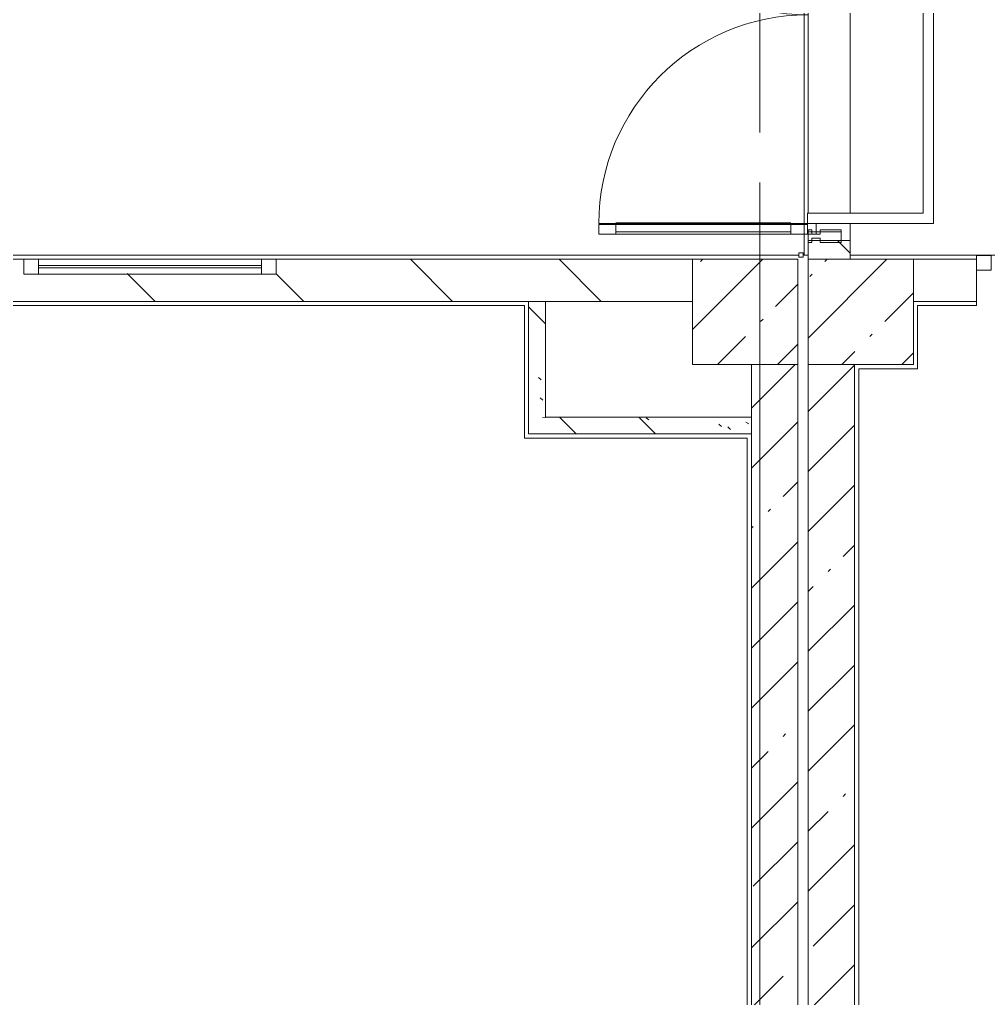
# Model space of a CAD drawing. Header units: millimetres. Extents: x 54725 to 263872, y -8553 to 29614.
# Drawn here: x 171652 to 176258, y 4386 to 9040 of the extents above; entities that cross this region are included whole.
import ezdxf

# ---------------------------------------------------------------- set-up
doc = ezdxf.new("R2010")
doc.units = ezdxf.units.MM
doc.linetypes.add('Осевая', pattern=[1587.5, 317.5, -238.125, 793.75, -238.125])
for name, color, linetype, lineweight, true_color in [('A-DETL-GENF-4', 7, 'Continuous', 5, 0xaaaaaa), ('A-DOOR-3', 7, 'Continuous', 5, 0xaaaaaa), ('A-FLOR-1', 7, 'Continuous', 5, 0xaaaaaa), ('I-WALL-5', 7, 'Continuous', 5, 0x787878)]:
    doc.layers.add(name, color=color, linetype=linetype, lineweight=lineweight, true_color=true_color)
for name, color, linetype, lineweight in [('A-GLAZ-2', 7, 'Continuous', 5), ('A-GLAZ-CWMG-3', 7, 'Continuous', 5), ('A-WALL', 7, 'Continuous', 9), ('A-WALL-4', 7, 'Continuous', 5), ('I-WALL-3', 7, 'Continuous', 5), ('S-COLS', 7, 'Continuous', 5), ('Оси', 7, 'Continuous', 9), ('Оси-2', 7, 'Осевая', 9)]:
    doc.layers.add(name, color=color, linetype=linetype, lineweight=lineweight)
pattern_1 = [(45, (136861.56, 0), (-285.123, 285.123), []), (45, (137146.7, 0), (-285.123, 285.123), [504.031, -100.806, 16.764, -84.042])]
pattern_2 = [(135, (136861.56, 0), (-377.171, -377.171), [533.4, -88.9, 17.78, -88.9]), (135, (136861.56, 376.94), (-377.171, -377.171), []), (50, (136861.56, 0), (637.6445, -55.7866), [66.675, -733.425]), (355, (136861.56, 0), (-123.349, 668.699), [53.34, -586.74]), (100.451, (136914.7, -4.65), (514.299, 612.908), [56.665, -623.315]), (46.184, (136861.6, 177.8), (948.776, -147.15), [100.012, -1100.137]), (96.636, (136940.6, 165.5), (830.91, 865.997), [84.998, -934.973]), (351.184, (136861.6, 177.8), (830.918, 865.988), [80.01, -880.11]), (21, (136950.46, 133.35), (530.6506, -357.928), [66.675, -733.425]), (326, (136950.46, 133.35), (216.308, 644.658), [53.34, -586.74]), (71.451, (136994.7, 103.5), (746.96, 286.724), [56.665, -623.315]), (37.5, (136861.56, 0), (10.8105, 295.9426), [16.764, -562.864, 16.764, -578.866, -588.962]), (37.5, (136861.56, 0), (10.8105, 295.9426), [-1175.258, 16.764, -572.198]), (7.5, (136861.56, 0), (233.8692, 350.6318), [16.764, -322.834, 16.764, -549.529, -224.472]), (7.5, (136861.56, 0), (233.8692, 350.6318), [-905.891, 16.764, -207.708]), (327.5, (136663.31, 0), (474.5678, -20.0513), [16.764, -205.486, 16.764, -676.656, -920.115]), (327.5, (136663.31, 0), (474.5678, -20.0513), [-915.67, 16.764, -903.351]), (317.5, (136574.4, 0), (518.452, 88.9934), [16.764, -272.161, 16.764, -443.738, -653.415]), (317.5, (136574.4, 0), (518.452, 88.9934), [-749.427, 16.764, -636.651])]
pattern_3 = [(135, (136861.56, 0), (-353.5534, -353.5534), [])]

# ---------------------------------------------------------------- blocks, each defined once
blk = doc.blocks.new('BSC_Колонна _Прямоугольная - 500х500-23286270-Общий план 1 этажа с размещением фрагментов 1_10-1_12')
at = {"layer": 'S-COLS'}
h = blk.add_hatch(dxfattribs=at)
h.set_pattern_fill('FP_64', color=256, style=0, pattern_type=2)
h.set_pattern_definition([(45, (-38790, -7650), (-285.123, 285.123), []), (45, (-38504.88, -7650), (-285.123, 285.123), [504.031, -100.806, 16.764, -84.042])])
h.paths.add_polyline_path([(250, -250), (250, 250), (-250, 250), (-250, -250), (124.3, -250)])
for p, q in [((250, 250), (-250, 250)), ((-250, 250), (-250, -250)), ((250, -250), (250, 250)), ((-250, -250), (250, -250))]:
    blk.add_line(p, q, dxfattribs=at)
blk = doc.blocks.new('Прямоугольный импост - Импост структурный с накладкой - 160мм Темный-31239214-Общий план 1 этажа с размещением фрагментов 1_10-1_12')
at = {"layer": 'A-GLAZ-CWMG-3'}
for p, q in [((-50, 0), (-50, 17)), ((-50, 17), (0, 17)), ((-40, 0), (-50, 0)), ((-40, -40), (-40, 0)), ((0, 0), (-10, 0)), ((-10, 0), (-10, -40)), ((0, 17), (0, 0)), ((-50, -140), (-50, -40)), ((-50, -40), (-40, -40)), ((-10, -40), (0, -40)), ((0, -40), (0, -140)), ((0, -140), (-50, -140))]:
    blk.add_line(p, q, dxfattribs=at)
blk = doc.blocks.new('Дверь_Витражная_остекление_ - ДВН_ДАО_Главный вход_1800 в свету 5-32258809-Общий план 1 этажа с размещением фрагментов 1_10-1_12')
at = {"layer": 'A-DETL-GENF-4'}
for p, q in [((-992.5, -1012.5), (-992.5, -20.8)), ((-992.5, -20.8), (-992.5, -1012.5)), ((-947.5, -1012.5), (-947.5, -20.8)), ((-947.5, -1012.5), (-947.5, -20.8)), ((997.5, -1012.5), (997.5, -20)), ((997.5, -20), (997.5, -1012.5)), ((1042.5, -1012.5), (1042.5, -20)), ((1042.5, -1012.5), (1042.5, -20)), ((-992.5, -100), (-947.5, -100)), ((-982.5, -932.5), (-982.5, -100)), ((-938.5, -932.5), (-938.5, -100)), ((988.5, -932.5), (988.5, -100)), ((1042.5, -100), (997.5, -100)), ((1032.5, -932.5), (1032.5, -100)), ((-992.5, -932.5), (-947.5, -932.5)), ((1042.5, -932.5), (997.5, -932.5)), ((-992.5, -1012.5), (-947.5, -1012.5)), ((-992.5, -1012.5), (-947.5, -1012.5)), ((1042.5, -1012.5), (997.5, -1012.5)), ((997.5, -1012.5), (1042.5, -1012.5))]:
    blk.add_line(p, q, dxfattribs=at)
at = {"layer": 'A-DOOR-3'}
for p, q in [((-1042.5, 20), (-992.5, 20)), ((-1042.5, -20), (-1042.5, 20)), ((-992.5, 20), (-992.5, -20)), ((992.5, 20), (1042.5, 20)), ((992.5, -20), (992.5, 20)), ((1042.5, 20), (1042.5, -20)), ((-992.5, -20), (-1042.5, -20)), ((-992.5, -1012.5), (-992.5, -20.8)), ((1042.5, -20), (992.5, -20)), ((992.5, -1012.5), (992.5, -20.8))]:
    blk.add_line(p, q, dxfattribs=at)
for centre, start, end in [((-992.5, -20), 270, 0), ((992.5, -20), 180, 270)]:
    blk.add_arc(centre, 992.5, start, end, dxfattribs=at)
blk = doc.blocks.new('Прямоугольный импост - Импост структурный с накладкой - 160мм Темный-V185-Общий план 1 этажа с размещением фрагментов 1_10-1_12')
at = {"layer": 'A-GLAZ-CWMG-3'}
for p, q in [((-25, 0), (-25, 17)), ((-25, 17), (25, 17)), ((-15, 0), (-25, 0)), ((-15, -40), (-15, 0)), ((25, 0), (15, 0)), ((15, 0), (15, -40)), ((25, 17), (25, 0)), ((-25, -140), (-25, -40)), ((-25, -40), (-15, -40)), ((15, -40), (25, -40)), ((25, -40), (25, -140)), ((25, -140), (-25, -140))]:
    blk.add_line(p, q, dxfattribs=at)
blk = doc.blocks.new('BSC_Колонна _Прямоугольная - 500х500-V188-Общий план 1 этажа с размещением фрагментов 1_10-1_12')
at = {"layer": 'S-COLS'}
h = blk.add_hatch(dxfattribs=at)
h.set_pattern_fill('FP_136', color=256, style=0, pattern_type=2)
h.set_pattern_definition([(45, (-38240, -7650), (-285.123, 285.123), []), (45, (-37954.88, -7650), (-285.123, 285.123), [504.031, -100.806, 16.764, -84.042])])
h.paths.add_polyline_path([(-250, -250), (250, -250), (250, 250), (-250, 250), (-250, 73.2)])
for p, q in [((250, 250), (-250, 250)), ((-250, 250), (-250, -250)), ((250, -250), (250, 250)), ((-250, -250), (250, -250))]:
    blk.add_line(p, q, dxfattribs=at)
blk = doc.blocks.new('Прямоугольный импост - 50 x 70 мм-V308-Общий план 1 этажа с размещением фрагментов 1_10-1_12')
at = {"layer": 'A-GLAZ-CWMG-3'}
for p, q in [((0, 35), (-70, 35)), ((-70, 35), (-70, -35)), ((0, -35), (0, 35)), ((-70, -35), (0, -35))]:
    blk.add_line(p, q, dxfattribs=at)
blk = doc.blocks.new('120_Окно_СКБ_1Ст - 120_Окно_СКБ_1Ст 400х1200 EI30-24228909-Общий план 1 этажа с размещением фрагментов 1_10-1_12')
at = {"layer": 'A-GLAZ-2'}
for p, q in [((-600, 30), (-600, 100)), ((-600, 100), (-530, 100)), ((600, 100), (-600, 100)), ((-530, 100), (-530, 30)), ((530, 30), (530, 100)), ((530, 100), (600, 100)), ((600, 100), (600, 30)), ((530, 70), (-530, 70)), ((530, 60), (-530, 60)), ((-530, 30), (-600, 30)), ((-600, 30), (600, 30)), ((600, 30), (530, 30))]:
    blk.add_line(p, q, dxfattribs=at)

msp = doc.modelspace()

# ---------------------------------------------------------------- hatches: boundary and pattern name
at = {"layer": 'I-WALL-3'}
h = msp.add_hatch(dxfattribs=at)
h.set_pattern_fill('FP_83', color=256, style=0, pattern_type=2)
h.set_pattern_definition(pattern_3)
h.paths.add_polyline_path([(175601.6, 7900), (175601.6, 7990), (175401.6, 7990), (175401.6, 7900)])
h.paths.add_polyline_path([(175601.6, 10120), (175601.6, 10230), (175401.6, 10230), (175401.6, 10120)])
h = msp.add_hatch(dxfattribs=at)
h.set_pattern_fill('FP_83', color=256, style=0, pattern_type=2)
h.set_pattern_definition(pattern_3)
h.paths.add_polyline_path([(170471.6, 7700), (174851.6, 7700), (174851.6, 7900), (172871.6, 7900), (172871.6, 7830), (171671.6, 7833.3), (171671.6, 7900), (170471.6, 7900)])
h = msp.add_hatch(dxfattribs=at)
h.set_pattern_fill('FP_83', color=256, style=0, pattern_type=2)
h.set_pattern_definition(pattern_3)
h.paths.add_polyline_path([(179771.6, 7700), (179771.6, 7900), (178701.6, 7900), (178701.6, 7700), (179751.6, 7700)])
h.paths.add_polyline_path([(175921.6, 7700), (176201.6, 7700), (176201.6, 7900), (175901.6, 7900), (175901.6, 7700)])
h = msp.add_hatch(dxfattribs=at)
h.set_pattern_fill('FP_61', color=256, style=0, pattern_type=2)
h.set_pattern_definition(pattern_1)
h.paths.add_polyline_path([(175351.6, 400), (175351.6, 7400), (175131.6, 7400), (175131.6, 400), (175339.4, 400)])
h = msp.add_hatch(dxfattribs=at)
h.set_pattern_fill('FP_61', color=256, style=0, pattern_type=2)
h.set_pattern_definition(pattern_1)
h.paths.add_polyline_path([(175525, 400), (175621.6, 400), (175621.6, 7400), (175401.6, 7400), (175401.6, 400), (175516.7, 400)])
at = {"layer": 'I-WALL-5'}
h = msp.add_hatch(dxfattribs=at)
h.set_pattern_fill('FP_115', color=256, style=0, pattern_type=2)
h.set_pattern_definition(pattern_2)
h.paths.add_polyline_path([(174071.6, 7070), (174151.6, 7070), (174151.6, 7700), (174071.6, 7700), (174071.6, 7120.2)])
h = msp.add_hatch(dxfattribs=at)
h.set_pattern_fill('FP_115', color=256, style=0, pattern_type=2)
h.set_pattern_definition(pattern_2)
h.paths.add_polyline_path([(175131.6, 7070), (175131.6, 7150), (174151.6, 7150), (174151.6, 7070), (175111.6, 7070)])

# ---------------------------------------------------------------- linework, layer by layer
at = {"layer": 'A-FLOR-1'}
for p, q in [((175381.6, 7920), (175381.6, 10680)), ((175997.8, 8070), (175997.8, 10057.4)), ((175947.8, 10007.4), (175947.8, 8120)), ((175947.8, 8120), (175397.8, 8120)), ((175397.8, 8120), (175397.8, 8070)), ((175438.6, 8070), (175997.8, 8070)), ((168466.6, 7920), (175356.6, 7920)), ((175381.6, 7920), (175401.6, 7920)), ((175601.6, 7920), (202777.8, 7920)), ((174051.6, 7680), (170491.6, 7680)), ((174051.6, 7050), (174051.6, 7680)), ((176201.6, 7680), (175921.6, 7680)), ((175921.6, 7680), (175921.6, 7380)), ((176201.6, 7700), (176201.6, 7680)), ((175921.6, 7380), (175641.6, 7380)), ((175641.6, 7380), (175641.6, 800)), ((175111.6, 7050), (174051.6, 7050)), ((175111.6, 420), (175111.6, 7050))]:
    msp.add_line(p, q, dxfattribs=at)
at = {"layer": 'A-WALL'}
for p, q in [((174151.6, 7700), (174071.6, 7700)), ((175131.6, 7070), (175131.6, 7150))]:
    msp.add_line(p, q, dxfattribs=at)
at = {"layer": 'A-WALL-4'}
for p, q in [((175376.6, 7931), (175356.6, 7931)), ((175356.6, 7931), (175356.6, 7911)), ((175376.6, 7911), (175376.6, 7931)), ((175356.6, 7911), (175376.6, 7911))]:
    msp.add_line(p, q, dxfattribs=at)
at = {"layer": 'I-WALL-3'}
for p, q in [((175401.6, 8120), (175401.6, 10007.4)), ((175601.6, 10007.4), (175601.6, 8120)), ((175601.6, 7900), (175601.6, 8070)), ((175601.6, 7990), (175401.6, 7990)), ((175401.6, 7990), (175401.6, 7900)), ((171671.6, 7900), (170471.6, 7900)), ((174851.6, 7900), (172871.6, 7900)), ((176201.6, 7900), (175901.6, 7900)), ((176201.6, 7700), (176201.6, 7900)), ((170471.6, 7700), (174071.6, 7700)), ((174071.6, 7700), (174071.6, 7070)), ((174151.6, 7150), (174151.6, 7700)), ((174151.6, 7700), (174851.6, 7700)), ((175901.6, 7700), (176201.6, 7700)), ((175131.6, 7400), (175131.6, 7150)), ((175351.6, 400), (175351.6, 7400)), ((175401.6, 7400), (175401.6, 400)), ((175621.6, 780), (175621.6, 7400)), ((175131.6, 7150), (174151.6, 7150)), ((174071.6, 7070), (175131.6, 7070)), ((175131.6, 7070), (175131.6, 400))]:
    msp.add_line(p, q, dxfattribs=at)
at = {"layer": 'Оси'}
msp.add_line((175171.6, -4552.8), (175171.6, 7947.2), dxfattribs=at)
at = {"layer": 'Оси-2'}
msp.add_line((175171.6, 7947.2), (175171.6, 11299.7), dxfattribs=at)

# ---------------------------------------------------------------- block references
at = {"layer": 'A-DOOR-3', "rotation": 269.9999999999999}
msp.add_blockref('Дверь_Витражная_остекление_ - ДВН_ДАО_Главный вход_1800 в свету 5-32258809-Общий план 1 этажа с размещением фрагментов 1_10-1_12', (175418.6, 9062.5), dxfattribs=at)
at = {"layer": 'A-GLAZ-2'}
msp.add_blockref('120_Окно_СКБ_1Ст - 120_Окно_СКБ_1Ст 400х1200 EI30-24228909-Общий план 1 этажа с размещением фрагментов 1_10-1_12', (172271.6, 7800), dxfattribs=at)
at = {"layer": 'A-GLAZ-CWMG-3', "extrusion": (0, 0, -1), "rotation": 270.0000000000001}
for name, p in [('Прямоугольный импост - Импост структурный с накладкой - 160мм Темный-31239214-Общий план 1 этажа с размещением фрагментов 1_10-1_12', (-175418.6, 7990)), ('Прямоугольный импост - Импост структурный с накладкой - 160мм Темный-V185-Общий план 1 этажа с размещением фрагментов 1_10-1_12', (-175418.6, 8005))]:
    msp.add_blockref(name, p, dxfattribs=at)
at = {"layer": 'A-GLAZ-CWMG-3', "rotation": 180}
msp.add_blockref('Прямоугольный импост - 50 x 70 мм-V308-Общий план 1 этажа с размещением фрагментов 1_10-1_12', (176201.6, 7883), dxfattribs=at)
at = {"layer": 'S-COLS'}
for name, p in [('BSC_Колонна _Прямоугольная - 500х500-V188-Общий план 1 этажа с размещением фрагментов 1_10-1_12', (175101.6, 7650)), ('BSC_Колонна _Прямоугольная - 500х500-23286270-Общий план 1 этажа с размещением фрагментов 1_10-1_12', (175651.6, 7650))]:
    msp.add_blockref(name, p, dxfattribs=at)

doc.saveas('drawing.dxf')
